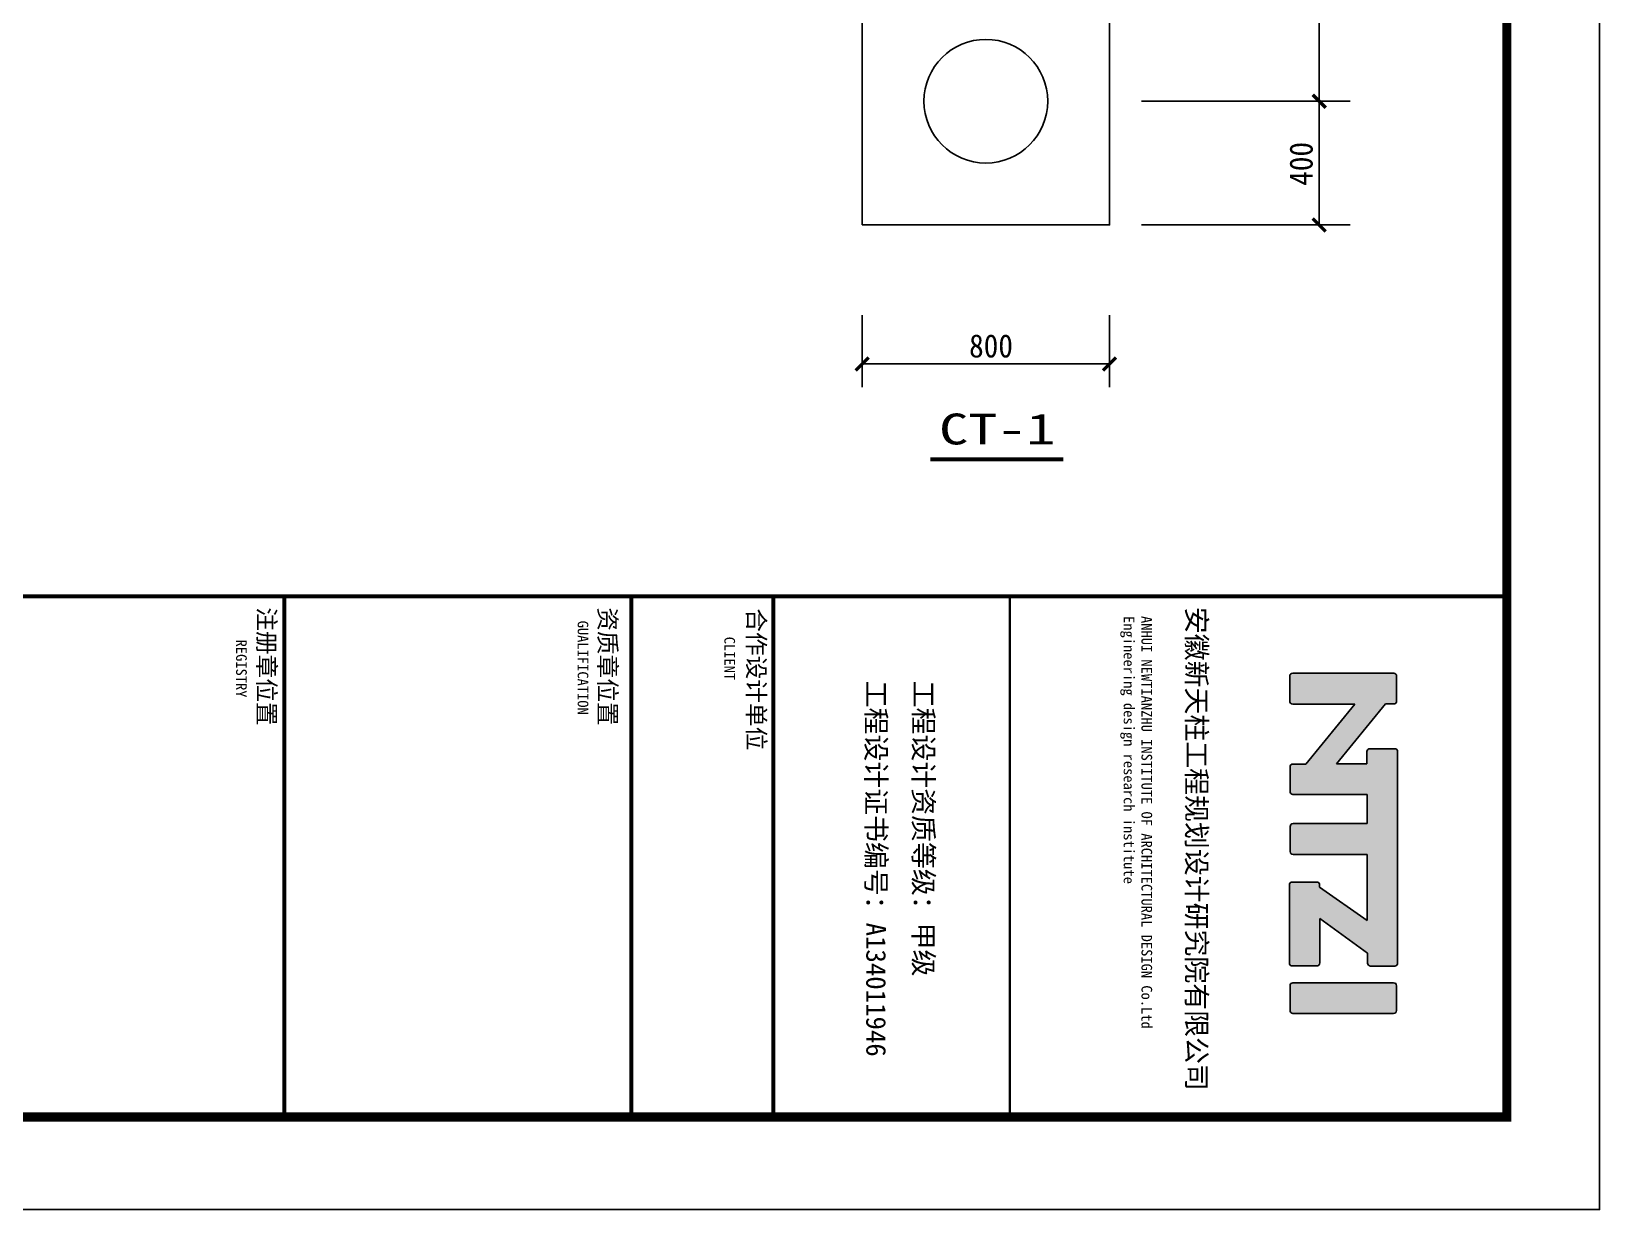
# Model space of a CAD drawing. Extents: x 31695611 to 39053694, y -59225 to 904195.
# Drawn here: x 38461458 to 38495260, y 755595 to 781001 of the extents above; entities that cross this region are included whole.
import ezdxf
from ezdxf.enums import TextEntityAlignment as Align

# ---------------------------------------------------------------- set-up
doc = ezdxf.new("R2010")
doc.units = 0
doc.header["$LTSCALE"] = 1000
doc.header["$MEASUREMENT"] = 0
doc.layers.get('0').update_dxf_attribs({"linetype": 'CONTINUOUS'})
for name, color, linetype in [('1530', 253, 'CONTINUOUS'), ('5', 2, 'CONTINUOUS'), ('6', 7, 'CONTINUOUS'), ('PUB_TEXT', 7, 'CONTINUOUS'), ('PUB_TITLE', 4, 'CONTINUOUS'), ('挑橼', 2, 'CONTINUOUS')]:
    doc.layers.add(name, color=color, linetype=linetype)
doc.styles.add('TQ', font='')
doc.styles.get('TQ').set_extended_font_data('SimSun')

# ---------------------------------------------------------------- blocks, each defined once
blk = doc.blocks.new('TK')
h = blk.add_hatch(color=256)
h.paths.add_polyline_path([(31009895, -54327), (31010541, -54856), (31010541, -54993, 0.414214), (31010573, -55025), (31010836, -55025, 0.414214), (31010868, -54993), (31010868, -54194), (31011182, -54194), (31011182, -54992, 0.414214), (31011214, -55024), (31011484, -55024, 0.414214), (31011516, -54992), (31011516, -54195), (31012229, -54195), (31011867, -54706), (31011845, -54706, 0.414214), (31011813, -54738), (31011813, -55000, 0.414214), (31011845, -55032), (31012685, -55032, 0.414214), (31012717, -55000), (31012717, -54736, 0.414214), (31012685, -54704), (31012205, -54704), (31012579, -54190), (31012686, -54190, 0.414214), (31012718, -54158), (31012718, -53897, 0.414214), (31012686, -53865), (31010407, -53865, 0.414214), (31010375, -53897), (31010375, -54164, 0.414214), (31010407, -54196), (31010538, -54196), (31010538, -54524), (31009893, -53997), (31009893, -53908, 0.41489), (31009861, -53876), (31009593, -53876, 0.414214), (31009561, -53908), (31009561, -54996, 0.414214), (31009593, -55028), (31009863, -55028, 0.414214), (31009895, -54996)])
h.paths.add_polyline_path([(31012899, -54993, 0.414214), (31012931, -55025), (31013198, -55025, 0.414214), (31013230, -54993), (31013230, -53909, 0.414214), (31013198, -53877), (31012931, -53877, 0.414214), (31012899, -53909)])
for p, q in [((31009561, -54996), (31009561, -53908)), ((31009593, -53876), (31009861, -53876)), ((31009893, -53908), (31009893, -53997)), ((31010375, -54164), (31010375, -53897)), ((31010407, -53865), (31012686, -53865)), ((31012718, -53897), (31012718, -54158)), ((31012899, -54993), (31012899, -53909)), ((31012931, -53877), (31013198, -53877)), ((31013230, -53909), (31013230, -54993)), ((31009893, -53997), (31010538, -54524)), ((31010538, -54196), (31010407, -54196)), ((31010538, -54524), (31010538, -54196)), ((31011182, -54194), (31010868, -54194)), ((31010868, -54194), (31010868, -54993)), ((31011182, -54992), (31011182, -54194)), ((31012229, -54195), (31011516, -54195)), ((31011516, -54195), (31011516, -54992)), ((31011867, -54706), (31012229, -54195)), ((31012579, -54190), (31012205, -54704)), ((31012686, -54190), (31012579, -54190)), ((31010541, -54856), (31009895, -54327)), ((31009895, -54327), (31009895, -54996)), ((31011813, -55000), (31011813, -54738)), ((31011845, -54706), (31011867, -54706)), ((31012205, -54704), (31012685, -54704)), ((31012717, -54736), (31012717, -55000)), ((31010541, -54993), (31010541, -54856)), ((31009863, -55028), (31009593, -55028)), ((31010836, -55025), (31010573, -55025)), ((31011484, -55024), (31011214, -55024)), ((31012685, -55032), (31011845, -55032)), ((31013198, -55025), (31012931, -55025))]:
    blk.add_line(p, q)
for centre, start, end in [((31009593, -53908), 90, 180), ((31009861, -53908), 359.8676, 90), ((31010407, -53897), 90, 180), ((31012686, -53897), 0, 90), ((31012931, -53909), 90, 180), ((31013198, -53909), 0, 90), ((31010407, -54164), 180, 270), ((31012686, -54158), 270, 0), ((31011845, -54738), 90, 180), ((31012685, -54736), 0, 90), ((31009593, -54996), 180, 270), ((31009863, -54996), 270, 0), ((31010573, -54993), 180, 270), ((31010836, -54993), 270, 0), ((31011214, -54992), 180, 270), ((31011484, -54992), 270, 0), ((31011845, -55000), 180, 270), ((31012685, -55000), 270, 0), ((31012931, -54993), 180, 270), ((31013198, -54993), 270, 0)]:
    blk.add_arc(centre, 32, start, end)
at = {"layer": 'PUB_TEXT'}
for q in [(31013606, -52688), (31014342, -53218)]:
    blk.add_line((31014342, -52688), q, dxfattribs=at)
at = {"layer": 'PUB_TITLE'}
for p, q in [((31014342, -52688), (31008732, -52688)), ((31008730, -62123), (31014340, -62123))]:
    blk.add_line(p, q, dxfattribs=at)
for points, const_width in [([(31008732, -52688), (31008732, -92688)], 42.5), ([(31008732, -58043), (31014342, -58043)], 25.5), ([(31008732, -60593), (31014342, -60593)], 42.5), ([(31008732, -62123), (31014342, -62123)], 42.5), ([(31008730, -65863), (31014340, -65863)], 42.5)]:
    blk.add_lwpolyline(points, dxfattribs=dict(at, const_width=const_width))
at = {"layer": 'PUB_TEXT', "char_height": 212.5, "attachment_point": 1, "style": 'TQ'}
for s, insert in [('安徽新天柱工程规划设计研究院有限公司 ', (31008846, -55925)), ('工程设计资质等级：甲级 ', (31009642, -58869)), ('工程设计证书编号：{\\C0;A134011946} ', (31009642, -59379))]:
    blk.add_mtext(s, dxfattribs=dict(at, insert=insert))
at = {"layer": 'PUB_TEXT', "attachment_point": 1, "style": 'TQ'}
for s, insert, char_height, width in [('ANHUI NEWTIANZHU INSTITUTE OF ARCHITECTURAL DESIGN Co.Ltd\\PEngineering design research institute', (31008945, -56511), 114.75, 5257.35), ('合作设计单位', (31008862, -60683), 187, 1749.26), ('CLIENT', (31009168, -61006), 114.8, 2399.55), ('资质章位置', (31008851, -62285), 187, 2125), ('GUALIFICATION', (31008995, -62587), 114.75, 2680.9), ('注册章位置', (31008851, -65960), 187, 1530), ('REGISTRY', (31009199, -66268), 114.8, 2399.55)]:
    blk.add_mtext(s, dxfattribs=dict(at, insert=insert, char_height=char_height, width=width))

msp = doc.modelspace()

# ---------------------------------------------------------------- linework, layer by layer
at = {"layer": '1530'}
for p, q in [((38489214.9, 779494.9), (38489214.9, 787494.9)), ((38489882.7, 779494.9), (38485382.7, 779494.9)), ((38489882.7, 779494.9), (38485382.7, 779494.9)), ((38489214.9, 776828.3), (38489214.9, 779494.9)), ((38489882.7, 776828.3), (38485382.7, 776828.3)), ((38479364, 774881.6), (38479364, 773329.7)), ((38484697.4, 774881.6), (38484697.4, 773329.7)), ((38479364, 773829.7), (38484697.4, 773829.7))]:
    msp.add_line(p, q, dxfattribs=at)
at = {"layer": '1530', "const_width": 72}
for points in [[(38489354.9, 779354.9), (38489074.9, 779634.9)], [(38489354.9, 779354.9), (38489074.9, 779634.9)], [(38489354.9, 776688.2), (38489074.9, 776968.3)], [(38479224, 773689.7), (38479504, 773969.7)], [(38484557.4, 773689.7), (38484837.4, 773969.7)]]:
    msp.add_lwpolyline(points, dxfattribs=at)
at = {"layer": '5'}
msp.add_circle((38482030.7, 779494.9), 1333.3, dxfattribs=at)
at = {"layer": '6', "const_width": 90}
msp.add_lwpolyline([(38483704.1, 771773.7), (38480832.4, 771773.7)], dxfattribs=at)
at = {"layer": 'PUB_TITLE'}
msp.add_lwpolyline([(38411259.9, 755595.5), (38495259.9, 755595.5), (38495259.9, 904195.5), (38411259.9, 904195.5)], close=True, dxfattribs=at)
at = {"layer": 'PUB_TITLE', "const_width": 200}
msp.add_lwpolyline([(38413259.9, 757595.5), (38493259.9, 757595.5), (38493259.9, 899195.5), (38413259.9, 899195.5)], close=True, dxfattribs=at)
at = {"layer": '挑橼'}
msp.add_lwpolyline([(38479364, 776828.3), (38484697.4, 776828.3), (38484697.4, 790161.6), (38479364, 790161.6), (38479364, 776828.3)], dxfattribs=at)

# ---------------------------------------------------------------- block references
at = {"xscale": 2, "yscale": 2, "zscale": 2, "rotation": 270}
msp.add_blockref('TK', (38598636.7, 62786284.7), dxfattribs=at)
msp.add_blockref('TK', (38598636.7, 62786284.7), dxfattribs=at)

# ---------------------------------------------------------------- texts
at = {"layer": '1530', "width": 0.81}
msp.add_text('400', height=500, rotation=90, dxfattribs=at).set_placement((38489074.9, 777671.6), (38489074.9, 778616.6), align=Align.FIT)
at = {"layer": '1530', "width": 0.810006}
msp.add_text('800', height=500, dxfattribs=at).set_placement((38481669.6, 773969.7), (38482614.6, 773969.7), align=Align.FIT)
at = {"layer": '6', "width": 1.128005}
msp.add_text('CT-1', height=666.67, dxfattribs=at).set_placement((38481024, 772093.7), (38483530.7, 772093.7), align=Align.FIT)

doc.saveas('drawing.dxf')
